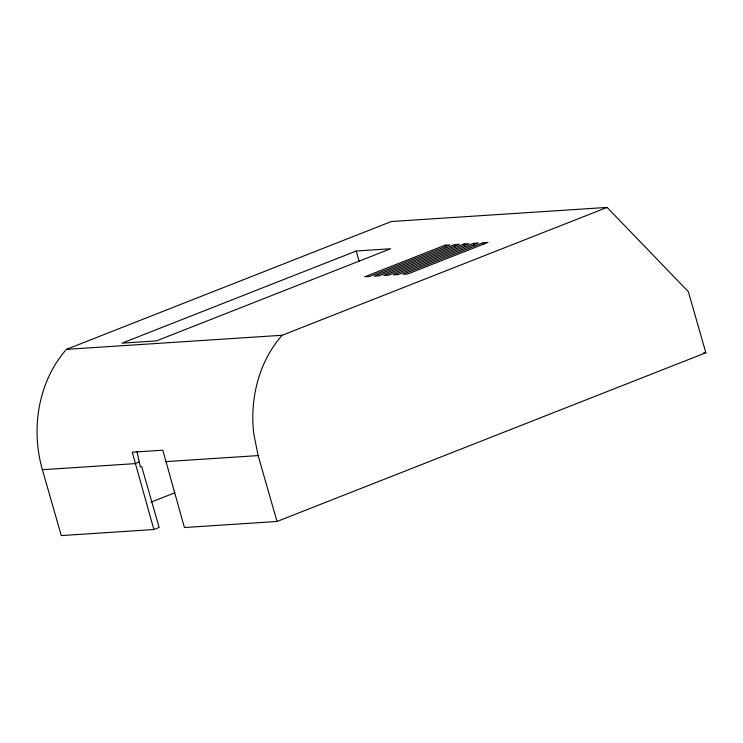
<?xml version="1.0" encoding="UTF-8"?>
<svg xmlns="http://www.w3.org/2000/svg" width="743" height="743" viewBox="0 0 743 743"><rect width="100%" height="100%" fill="white"/><g stroke="black" fill="none" stroke-linecap="round" stroke-linejoin="round"><path stroke-width="1.11" d="M153.875 529.527L61.279 535.582L42.388 469.697A114.961 94.751 86.3 0 1 66.433 349.368L391.338 221.525L607.087 207.418L688.343 291.683L705.85 352.739L277.028 521.475L184.431 527.53L162.819 450.202L132.263 452.199L153.875 529.527L159.141 527.456L141.634 466.39L140.316 466.91L136.944 451.4M356.203 251.013L122.056 343.145L156.429 340.898L390.567 248.766L356.203 251.013L359.129 261.239M444.983 245.209L364.748 276.777L369.522 276.47L449.756 244.893L444.983 245.209L445.54 247.131M454.53 244.586L374.286 276.155L379.06 275.839L459.304 244.271L454.53 244.586L455.087 246.509M464.078 243.955L383.834 275.532L388.608 275.216L468.852 243.648L464.078 243.955L464.626 245.887M473.625 243.332L393.381 274.91L398.155 274.594L478.399 243.017L473.625 243.332L474.173 245.264M483.173 242.71L402.929 274.278L407.703 273.972L487.947 242.394L483.173 242.71L483.721 244.633M66.433 349.368L282.182 335.26L607.087 207.418M139.127 462.016L134.985 463.641L42.388 469.697M150.968 502.175L174.689 492.841M703.556 352.897L705.85 352.739M165.54 461.644L258.137 455.589L277.028 521.475M258.137 455.589L253.818 434.191A114.961 94.751 86.3 0 1 282.182 335.26"/></g></svg>
